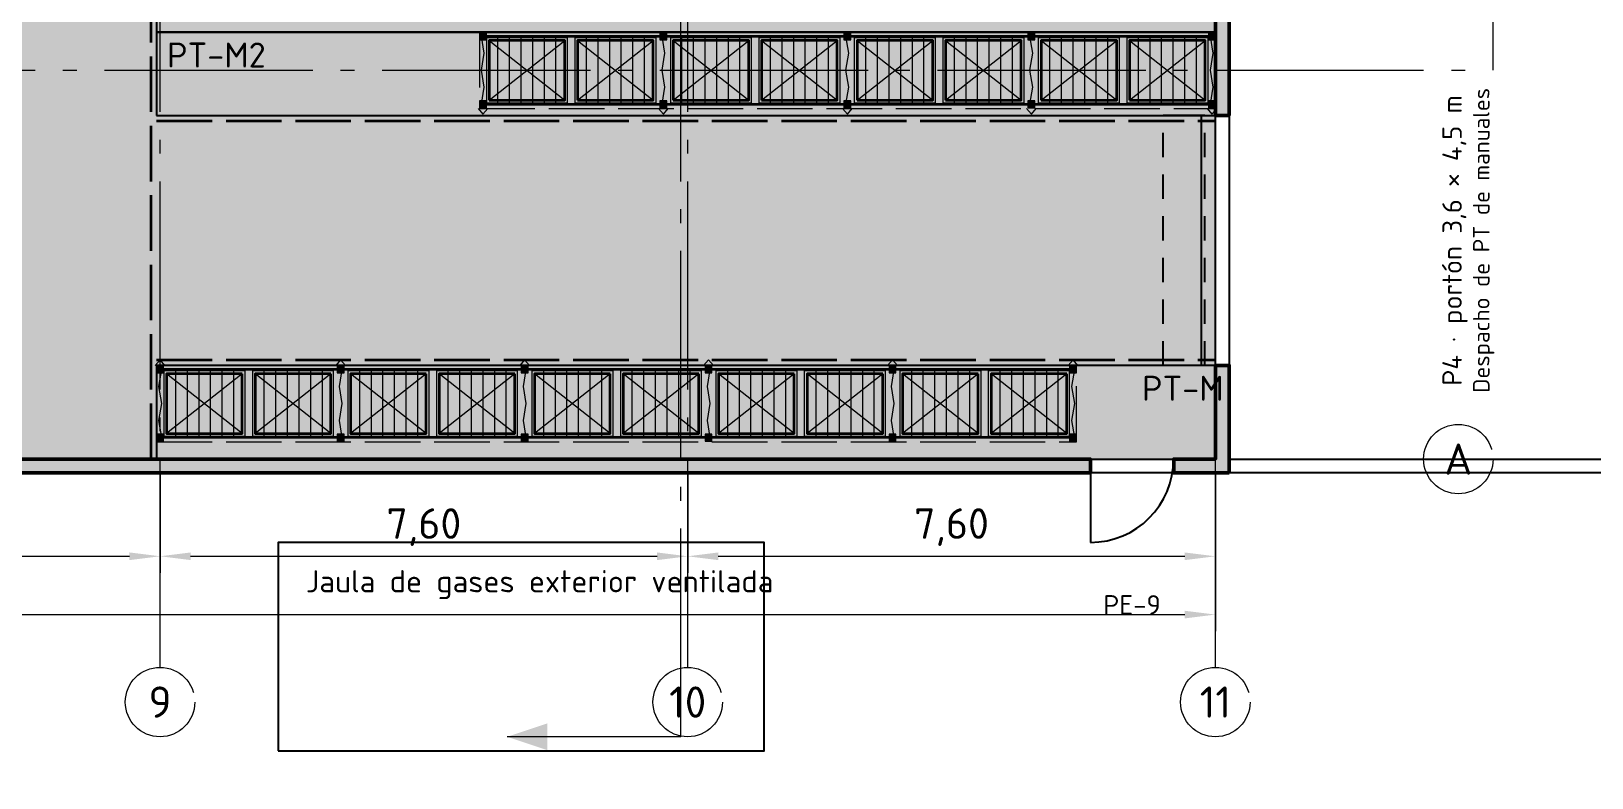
# Model space of a CAD drawing. Header units: millimetres. Extents: x 0 to 1189, y 0 to 841.
# Drawn here: x 466.7 to 579.1, y 361.5 to 415.3 of the extents above; entities that cross this region are included whole.
import ezdxf
from ezdxf.enums import TextEntityAlignment as Align

# ---------------------------------------------------------------- set-up
doc = ezdxf.new("R2010")
doc.units = ezdxf.units.MM
doc.linetypes.add('IRAM-E-TRAZOS', pattern=[5, 4, -1])
doc.linetypes.add('IRAM-F-TRAZO-PUNTO', pattern=[20, 15, -2, 1, -2])
for name, color, linetype, lineweight in [('A-ABERTURA', 7, 'CONTINUOUS', 25), ('A-COLUMNA', 7, 'CONTINUOUS', 50), ('A-COTA', 7, 'CONTINUOUS', 18), ('A-EJE', 1, 'IRAM-F-TRAZO-PUNTO', 18), ('A-EQUIPO-FINO', 8, 'CONTINUOUS', 13), ('A-EQUIPO-OCULTO', 8, 'IRAM-E-TRAZOS', 13), ('A-EQUIPO-RELLENO', 9, 'CONTINUOUS', 13), ('A-EXTERIOR', 8, 'CONTINUOUS', 25), ('A-MURO', 7, 'CONTINUOUS', 50), ('A-RELLENO', 9, 'CONTINUOUS', 13), ('A-SECTOR', 1, 'CONTINUOUS', 25), ('A-SECTOR-TXT', 1, 'CONTINUOUS', 25), ('A-SEGURIDAD', 1, 'IRAM-E-TRAZOS', 18), ('A-TEXTO', 7, 'CONTINUOUS', 18)]:
    doc.layers.add(name, color=color, linetype=linetype, lineweight=lineweight)
doc.layers.add('A-EQUIPO', color=30, linetype='CONTINUOUS', lineweight=35, true_color=0xe67800)
doc.layers.add('A-PASILLO', color=2, linetype='IRAM-E-TRAZOS', lineweight=35, true_color=0xd7a500)
doc.styles.add('ISO3098', font='isocpeur.ttf')
doc.dimstyles.new('FLAMA-IRAM', dxfattribs={"dimtxt": 3.5, "dimasz": 3.5, "dimexe": 2, "dimexo": 1.5, "dimgap": 1, "dimtad": 1, "dimdec": 1, "dimtxsty": 'ISO3098', "dimblk": 'IRAM_FLECHA', "dimblk1": 'IRAM_FLECHA', "dimblk2": 'IRAM_FLECHA', "dimcen": 2.5, "dimclrd": 3, "dimclre": 3, "dimclrt": 3, "dimazin": 3, "dimtfac": 1, "dimtmove": 0, "dimatfit": 3, "dimlwd": 18, "dimlwe": 18})

# ---------------------------------------------------------------- blocks, each defined once
blk = doc.blocks.new('IRAM_FLECHA')
blk.add_solid([(0, 0), (-1, 0.125), (-1, -0.125)])

msp = doc.modelspace()

# ---------------------------------------------------------------- hatches: boundary and pattern name
at = {"layer": 'A-ABERTURA', "true_color": 0x3c3c3c}
h = msp.add_hatch(color=7, dxfattribs=at)
h.dxf.hatch_style = 1
h.paths.add_polyline_path([(551, 409.25), (551, 410.5), (553, 410.5), (553, 409.25)])
h = msp.add_hatch(color=7, dxfattribs=at)
h.dxf.hatch_style = 1
h.paths.add_polyline_path([(551, 391.25), (551, 390), (553, 390), (553, 391.25)])
at = {"layer": 'A-COLUMNA', "true_color": 0x000000}
h = msp.add_hatch(color=7, dxfattribs=at)
h.dxf.hatch_style = 1
h.paths.add_polyline_path([(475, 383.5), (477, 383.5), (477, 385.5), (475, 385.5)])
h = msp.add_hatch(color=7, dxfattribs=at)
h.dxf.hatch_style = 1
h.paths.add_polyline_path([(513, 383.5), (515, 383.5), (515, 385.5), (513, 385.5)])
h = msp.add_hatch(color=7, dxfattribs=at)
h.dxf.hatch_style = 1
h.paths.add_polyline_path([(551, 383.5), (553, 383.5), (553, 385.5), (551, 385.5)])
at = {"layer": 'A-EQUIPO-RELLENO', "true_color": 0x969ba0}
h = msp.add_hatch(color=7, dxfattribs=at)
h.dxf.hatch_style = 1
h.paths.add_polyline_path([(499, 414.7), (499.5, 414.7), (499.5, 415.2), (499, 415.2)])
at = {"layer": 'A-EQUIPO-RELLENO', "true_color": 0xeedec0}
h = msp.add_hatch(color=7, dxfattribs=at)
h.dxf.hatch_style = 1
h.paths.add_polyline_path([(499.5, 410.15), (505.35, 410.15), (505.35, 414.85), (499.5, 414.85)])
h = msp.add_hatch(color=7, dxfattribs=at)
h.dxf.hatch_style = 1
h.paths.add_polyline_path([(505.875, 410.15), (511.725, 410.15), (511.725, 414.85), (505.875, 414.85)])
at = {"layer": 'A-EQUIPO-RELLENO', "true_color": 0x969ba0}
h = msp.add_hatch(color=7, dxfattribs=at)
h.dxf.hatch_style = 1
h.paths.add_polyline_path([(512, 414.7), (512.5, 414.7), (512.5, 415.2), (512, 415.2)])
at = {"layer": 'A-EQUIPO-RELLENO', "true_color": 0xeedec0}
h = msp.add_hatch(color=7, dxfattribs=at)
h.dxf.hatch_style = 1
h.paths.add_polyline_path([(512.75, 410.15), (518.6, 410.15), (518.6, 414.85), (512.75, 414.85)])
h = msp.add_hatch(color=7, dxfattribs=at)
h.dxf.hatch_style = 1
h.paths.add_polyline_path([(519.125, 410.15), (524.975, 410.15), (524.975, 414.85), (519.125, 414.85)])
at = {"layer": 'A-EQUIPO-RELLENO', "true_color": 0x969ba0}
h = msp.add_hatch(color=7, dxfattribs=at)
h.dxf.hatch_style = 1
h.paths.add_polyline_path([(525.25, 414.7), (525.75, 414.7), (525.75, 415.2), (525.25, 415.2)])
at = {"layer": 'A-EQUIPO-RELLENO', "true_color": 0xeedec0}
h = msp.add_hatch(color=7, dxfattribs=at)
h.dxf.hatch_style = 1
h.paths.add_polyline_path([(526, 410.15), (531.85, 410.15), (531.85, 414.85), (526, 414.85)])
h = msp.add_hatch(color=7, dxfattribs=at)
h.dxf.hatch_style = 1
h.paths.add_polyline_path([(532.375, 410.15), (538.225, 410.15), (538.225, 414.85), (532.375, 414.85)])
at = {"layer": 'A-EQUIPO-RELLENO', "true_color": 0x969ba0}
h = msp.add_hatch(color=7, dxfattribs=at)
h.dxf.hatch_style = 1
h.paths.add_polyline_path([(538.5, 414.7), (539, 414.7), (539, 415.2), (538.5, 415.2)])
at = {"layer": 'A-EQUIPO-RELLENO', "true_color": 0xeedec0}
h = msp.add_hatch(color=7, dxfattribs=at)
h.dxf.hatch_style = 1
h.paths.add_polyline_path([(539.25, 410.15), (545.1, 410.15), (545.1, 414.85), (539.25, 414.85)])
h = msp.add_hatch(color=7, dxfattribs=at)
h.dxf.hatch_style = 1
h.paths.add_polyline_path([(545.625, 410.15), (551.475, 410.15), (551.475, 414.85), (545.625, 414.85)])
at = {"layer": 'A-EQUIPO-RELLENO', "true_color": 0x969ba0}
h = msp.add_hatch(color=7, dxfattribs=at)
h.dxf.hatch_style = 1
h.paths.add_polyline_path([(551.5, 414.7), (552, 414.7), (552, 415.2), (551.5, 415.2)])
h = msp.add_hatch(color=7, dxfattribs=at)
h.dxf.hatch_style = 1
h.paths.add_polyline_path([(499, 409.8), (499.5, 409.8), (499.5, 410.3), (499, 410.3)])
h = msp.add_hatch(color=7, dxfattribs=at)
h.dxf.hatch_style = 1
h.paths.add_polyline_path([(512, 409.8), (512.5, 409.8), (512.5, 410.3), (512, 410.3)])
h = msp.add_hatch(color=7, dxfattribs=at)
h.dxf.hatch_style = 1
h.paths.add_polyline_path([(525.25, 409.8), (525.75, 409.8), (525.75, 410.3), (525.25, 410.3)])
h = msp.add_hatch(color=7, dxfattribs=at)
h.dxf.hatch_style = 1
h.paths.add_polyline_path([(538.5, 409.8), (539, 409.8), (539, 410.3), (538.5, 410.3)])
h = msp.add_hatch(color=7, dxfattribs=at)
h.dxf.hatch_style = 1
h.paths.add_polyline_path([(551.5, 409.8), (552, 409.8), (552, 410.3), (551.5, 410.3)])
h = msp.add_hatch(color=7, dxfattribs=at)
h.dxf.hatch_style = 1
h.paths.add_polyline_path([(476.25, 391.2), (475.75, 391.2), (475.75, 390.7), (476.25, 390.7)])
h = msp.add_hatch(color=7, dxfattribs=at)
h.dxf.hatch_style = 1
h.paths.add_polyline_path([(489.25, 391.2), (488.75, 391.2), (488.75, 390.7), (489.25, 390.7)])
h = msp.add_hatch(color=7, dxfattribs=at)
h.dxf.hatch_style = 1
h.paths.add_polyline_path([(502.5, 391.2), (502, 391.2), (502, 390.7), (502.5, 390.7)])
h = msp.add_hatch(color=7, dxfattribs=at)
h.dxf.hatch_style = 1
h.paths.add_polyline_path([(515.75, 391.2), (515.25, 391.2), (515.25, 390.7), (515.75, 390.7)])
h = msp.add_hatch(color=7, dxfattribs=at)
h.dxf.hatch_style = 1
h.paths.add_polyline_path([(529, 391.2), (528.5, 391.2), (528.5, 390.7), (529, 390.7)])
h = msp.add_hatch(color=7, dxfattribs=at)
h.dxf.hatch_style = 1
h.paths.add_polyline_path([(542, 391.2), (541.5, 391.2), (541.5, 390.7), (542, 390.7)])
at = {"layer": 'A-EQUIPO-RELLENO', "true_color": 0xeedec0}
h = msp.add_hatch(color=7, dxfattribs=at)
h.dxf.hatch_style = 1
h.paths.add_polyline_path([(482.125, 390.85), (476.275, 390.85), (476.275, 386.15), (482.125, 386.15)])
h = msp.add_hatch(color=7, dxfattribs=at)
h.dxf.hatch_style = 1
h.paths.add_polyline_path([(488.5, 390.85), (482.65, 390.85), (482.65, 386.15), (488.5, 386.15)])
h = msp.add_hatch(color=7, dxfattribs=at)
h.dxf.hatch_style = 1
h.paths.add_polyline_path([(495.375, 390.85), (489.525, 390.85), (489.525, 386.15), (495.375, 386.15)])
h = msp.add_hatch(color=7, dxfattribs=at)
h.dxf.hatch_style = 1
h.paths.add_polyline_path([(501.75, 390.85), (495.9, 390.85), (495.9, 386.15), (501.75, 386.15)])
h = msp.add_hatch(color=7, dxfattribs=at)
h.dxf.hatch_style = 1
h.paths.add_polyline_path([(508.625, 390.85), (502.775, 390.85), (502.775, 386.15), (508.625, 386.15)])
h = msp.add_hatch(color=7, dxfattribs=at)
h.dxf.hatch_style = 1
h.paths.add_polyline_path([(515, 390.85), (509.15, 390.85), (509.15, 386.15), (515, 386.15)])
h = msp.add_hatch(color=7, dxfattribs=at)
h.dxf.hatch_style = 1
h.paths.add_polyline_path([(521.875, 390.85), (516.025, 390.85), (516.025, 386.15), (521.875, 386.15)])
h = msp.add_hatch(color=7, dxfattribs=at)
h.dxf.hatch_style = 1
h.paths.add_polyline_path([(528.25, 390.85), (522.4, 390.85), (522.4, 386.15), (528.25, 386.15)])
h = msp.add_hatch(color=7, dxfattribs=at)
h.dxf.hatch_style = 1
h.paths.add_polyline_path([(535.125, 390.85), (529.275, 390.85), (529.275, 386.15), (535.125, 386.15)])
h = msp.add_hatch(color=7, dxfattribs=at)
h.dxf.hatch_style = 1
h.paths.add_polyline_path([(541.5, 390.85), (535.65, 390.85), (535.65, 386.15), (541.5, 386.15)])
at = {"layer": 'A-EQUIPO-RELLENO', "true_color": 0x969ba0}
h = msp.add_hatch(color=7, dxfattribs=at)
h.dxf.hatch_style = 1
h.paths.add_polyline_path([(476.25, 386.3), (475.75, 386.3), (475.75, 385.8), (476.25, 385.8)])
h = msp.add_hatch(color=7, dxfattribs=at)
h.dxf.hatch_style = 1
h.paths.add_polyline_path([(489.25, 386.3), (488.75, 386.3), (488.75, 385.8), (489.25, 385.8)])
h = msp.add_hatch(color=7, dxfattribs=at)
h.dxf.hatch_style = 1
h.paths.add_polyline_path([(502.5, 386.3), (502, 386.3), (502, 385.8), (502.5, 385.8)])
h = msp.add_hatch(color=7, dxfattribs=at)
h.dxf.hatch_style = 1
h.paths.add_polyline_path([(515.75, 386.3), (515.25, 386.3), (515.25, 385.8), (515.75, 385.8)])
h = msp.add_hatch(color=7, dxfattribs=at)
h.dxf.hatch_style = 1
h.paths.add_polyline_path([(529, 386.3), (528.5, 386.3), (528.5, 385.8), (529, 385.8)])
h = msp.add_hatch(color=7, dxfattribs=at)
h.dxf.hatch_style = 1
h.paths.add_polyline_path([(542, 386.3), (541.5, 386.3), (541.5, 385.8), (542, 385.8)])
at = {"layer": 'A-MURO', "true_color": 0x464646}
h = msp.add_hatch(color=7, dxfattribs=at)
h.dxf.hatch_style = 1
h.paths.add_polyline_path([(553, 409.25), (552, 409.25), (552, 421.75), (553, 421.75)])
h = msp.add_hatch(color=7, dxfattribs=at)
h.dxf.hatch_style = 1
h.paths.add_polyline_path([(553, 383.5), (549, 383.5), (549, 384.5), (552, 384.5), (552, 391.25), (553, 391.25)])
h = msp.add_hatch(color=7, dxfattribs=at)
h.dxf.hatch_style = 1
h.paths.add_polyline_path([(457, 383.5), (457, 384.5), (543, 384.5), (543, 383.5)])
at = {"layer": 'A-RELLENO', "true_color": 0xe2e2e2}
h = msp.add_hatch(color=7, dxfattribs=at)
h.dxf.hatch_style = 1
h.paths.add_polyline_path([(460.75, 384.5), (475.75, 384.5), (475.75, 452), (460.75, 452)])
at = {"layer": 'A-RELLENO', "true_color": 0xd7eed2}
h = msp.add_hatch(color=7, dxfattribs=at)
h.dxf.hatch_style = 1
h.paths.add_polyline_path([(475.75, 415.25), (552, 415.25), (552, 452), (475.75, 452)])
at = {"layer": 'A-RELLENO', "true_color": 0xc8e8c8}
h = msp.add_hatch(color=7, dxfattribs=at)
h.dxf.hatch_style = 1
h.paths.add_polyline_path([(475.75, 409.25), (552, 409.25), (552, 415.25), (475.75, 415.25)])
at = {"layer": 'A-RELLENO', "true_color": 0xe2e2e2}
h = msp.add_hatch(color=7, dxfattribs=at)
h.dxf.hatch_style = 1
h.paths.add_polyline_path([(475.75, 391.25), (552, 391.25), (552, 409.25), (475.75, 409.25)])
at = {"layer": 'A-RELLENO', "true_color": 0xc8e8c8}
h = msp.add_hatch(color=7, dxfattribs=at)
h.dxf.hatch_style = 1
h.paths.add_polyline_path([(475.75, 384.5), (552, 384.5), (552, 391.25), (475.75, 391.25)])
at = {"layer": 'A-TEXTO', "true_color": 0x000000}
h = msp.add_hatch(color=7, dxfattribs=at)
h.dxf.hatch_style = 1
h.paths.add_polyline_path([(501, 364.5), (503.88, 363.54), (503.88, 365.46)])

# ---------------------------------------------------------------- linework, layer by layer
at = {"layer": 'A-ABERTURA'}
for p, q in [((551.25, 409.25), (548.25, 409.25)), ((551, 391.25), (551, 409.25)), ((552, 391.25), (552, 409.25)), ((548.25, 406.25), (548.25, 408)), ((551.25, 406.25), (551.25, 408)), ((548.25, 403.25), (548.25, 405)), ((551.25, 403.25), (551.25, 405)), ((548.25, 400.25), (548.25, 402)), ((551.25, 400.25), (551.25, 402)), ((548.25, 397.25), (548.25, 399)), ((551.25, 397.25), (551.25, 399)), ((548.25, 394.25), (548.25, 396)), ((551.25, 394.25), (551.25, 396)), ((548.25, 391.25), (548.25, 393)), ((551.25, 391.25), (551.25, 393)), ((551.25, 391.25), (548.25, 391.25)), ((543, 384.5), (543, 378.5))]:
    msp.add_line(p, q, dxfattribs=at)
msp.add_arc((543, 384.5), 6, 270, 360, dxfattribs=at)
at = {"layer": 'A-EJE'}
for p, q in [((513.5, 364.5), (513.5, 707)), ((476, 369.5), (476, 622.5)), ((514, 369.5), (514, 622.5)), ((552, 369.5), (552, 622.5)), ((152, 412.5), (572, 412.5)), ((157, 384.5), (567, 384.5))]:
    msp.add_line(p, q, dxfattribs=at)
for centre in [(569.5, 384.5), (476, 367), (514, 367), (552, 367)]:
    msp.add_circle(centre, 2.5, dxfattribs=at)
at = {"layer": 'A-EQUIPO'}
for p, q in [((499, 414.95), (552, 414.95)), ((499, 410.05), (552, 410.05)), ((542, 390.95), (475.75, 390.95)), ((542, 386.05), (475.75, 386.05))]:
    msp.add_line(p, q, dxfattribs=at)
for points in [[(499.7, 410.35), (505.15, 410.35), (505.15, 414.65), (499.7, 414.65)], [(506.075, 410.35), (511.525, 410.35), (511.525, 414.65), (506.075, 414.65)], [(512.95, 410.35), (518.4, 410.35), (518.4, 414.65), (512.95, 414.65)], [(519.325, 410.35), (524.775, 410.35), (524.775, 414.65), (519.325, 414.65)], [(526.2, 410.35), (531.65, 410.35), (531.65, 414.65), (526.2, 414.65)], [(532.575, 410.35), (538.025, 410.35), (538.025, 414.65), (532.575, 414.65)], [(539.45, 410.35), (544.9, 410.35), (544.9, 414.65), (539.45, 414.65)], [(545.825, 410.35), (551.275, 410.35), (551.275, 414.65), (545.825, 414.65)], [(481.925, 390.65), (476.475, 390.65), (476.475, 386.35), (481.925, 386.35)], [(488.3, 390.65), (482.85, 390.65), (482.85, 386.35), (488.3, 386.35)], [(495.175, 390.65), (489.725, 390.65), (489.725, 386.35), (495.175, 386.35)], [(501.55, 390.65), (496.1, 390.65), (496.1, 386.35), (501.55, 386.35)], [(508.425, 390.65), (502.975, 390.65), (502.975, 386.35), (508.425, 386.35)], [(514.8, 390.65), (509.35, 390.65), (509.35, 386.35), (514.8, 386.35)], [(521.675, 390.65), (516.225, 390.65), (516.225, 386.35), (521.675, 386.35)], [(528.05, 390.65), (522.6, 390.65), (522.6, 386.35), (528.05, 386.35)], [(534.925, 390.65), (529.475, 390.65), (529.475, 386.35), (534.925, 386.35)], [(541.3, 390.65), (535.85, 390.65), (535.85, 386.35), (541.3, 386.35)]]:
    msp.add_lwpolyline(points, close=True, dxfattribs=at)
at = {"layer": 'A-EQUIPO-FINO'}
for p, q in [((500.336, 410.15), (500.336, 414.85)), ((501.171, 410.15), (501.171, 414.85)), ((502.007, 410.15), (502.007, 414.85)), ((502.843, 410.15), (502.843, 414.85)), ((503.679, 410.15), (503.679, 414.85)), ((504.514, 410.15), (504.514, 414.85)), ((506.711, 410.15), (506.711, 414.85)), ((507.546, 410.15), (507.546, 414.85)), ((508.382, 410.15), (508.382, 414.85)), ((509.218, 410.15), (509.218, 414.85)), ((510.054, 410.15), (510.054, 414.85)), ((510.889, 410.15), (510.889, 414.85)), ((513.586, 410.15), (513.586, 414.85)), ((514.421, 410.15), (514.421, 414.85)), ((515.257, 410.15), (515.257, 414.85)), ((516.093, 410.15), (516.093, 414.85)), ((516.929, 410.15), (516.929, 414.85)), ((517.764, 410.15), (517.764, 414.85)), ((519.961, 410.15), (519.961, 414.85)), ((520.796, 410.15), (520.796, 414.85)), ((521.632, 410.15), (521.632, 414.85)), ((522.468, 410.15), (522.468, 414.85)), ((523.304, 410.15), (523.304, 414.85)), ((524.139, 410.15), (524.139, 414.85)), ((526.836, 410.15), (526.836, 414.85)), ((527.671, 410.15), (527.671, 414.85)), ((528.507, 410.15), (528.507, 414.85)), ((529.343, 410.15), (529.343, 414.85)), ((530.179, 410.15), (530.179, 414.85)), ((531.014, 410.15), (531.014, 414.85)), ((533.211, 410.15), (533.211, 414.85)), ((534.046, 410.15), (534.046, 414.85)), ((534.882, 410.15), (534.882, 414.85)), ((535.718, 410.15), (535.718, 414.85)), ((536.554, 410.15), (536.554, 414.85)), ((537.389, 410.15), (537.389, 414.85)), ((540.086, 410.15), (540.086, 414.85)), ((540.921, 410.15), (540.921, 414.85)), ((541.757, 410.15), (541.757, 414.85)), ((542.593, 410.15), (542.593, 414.85)), ((543.429, 410.15), (543.429, 414.85)), ((544.264, 410.15), (544.264, 414.85)), ((546.461, 410.15), (546.461, 414.85)), ((547.296, 410.15), (547.296, 414.85)), ((548.132, 410.15), (548.132, 414.85)), ((548.968, 410.15), (548.968, 414.85)), ((549.804, 410.15), (549.804, 414.85)), ((550.639, 410.15), (550.639, 414.85)), ((499.7, 410.35), (505.15, 414.65)), ((499.7, 414.65), (505.15, 410.35)), ((506.075, 410.35), (511.525, 414.65)), ((506.075, 414.65), (511.525, 410.35)), ((512.95, 410.35), (518.4, 414.65)), ((512.95, 414.65), (518.4, 410.35)), ((519.325, 410.35), (524.775, 414.65)), ((519.325, 414.65), (524.775, 410.35)), ((526.2, 410.35), (531.65, 414.65)), ((526.2, 414.65), (531.65, 410.35)), ((532.575, 410.35), (538.025, 414.65)), ((532.575, 414.65), (538.025, 410.35)), ((539.45, 410.35), (544.9, 414.65)), ((539.45, 414.65), (544.9, 410.35)), ((545.825, 410.35), (551.275, 414.65)), ((545.825, 414.65), (551.275, 410.35)), ((481.925, 390.65), (476.475, 386.35)), ((481.925, 386.35), (476.475, 390.65)), ((477.111, 390.85), (477.111, 386.15)), ((477.946, 390.85), (477.946, 386.15)), ((478.782, 390.85), (478.782, 386.15)), ((479.618, 390.85), (479.618, 386.15)), ((480.454, 390.85), (480.454, 386.15)), ((481.289, 390.85), (481.289, 386.15)), ((488.3, 390.65), (482.85, 386.35)), ((488.3, 386.35), (482.85, 390.65)), ((483.486, 390.85), (483.486, 386.15)), ((484.321, 390.85), (484.321, 386.15)), ((485.157, 390.85), (485.157, 386.15)), ((485.993, 390.85), (485.993, 386.15)), ((486.829, 390.85), (486.829, 386.15)), ((487.664, 390.85), (487.664, 386.15)), ((495.175, 390.65), (489.725, 386.35)), ((495.175, 386.35), (489.725, 390.65)), ((490.361, 390.85), (490.361, 386.15)), ((491.196, 390.85), (491.196, 386.15)), ((492.032, 390.85), (492.032, 386.15)), ((492.868, 390.85), (492.868, 386.15)), ((493.704, 390.85), (493.704, 386.15)), ((494.539, 390.85), (494.539, 386.15)), ((501.55, 390.65), (496.1, 386.35)), ((501.55, 386.35), (496.1, 390.65)), ((496.736, 390.85), (496.736, 386.15)), ((497.571, 390.85), (497.571, 386.15)), ((498.407, 390.85), (498.407, 386.15)), ((499.243, 390.85), (499.243, 386.15)), ((500.079, 390.85), (500.079, 386.15)), ((500.914, 390.85), (500.914, 386.15)), ((508.425, 390.65), (502.975, 386.35)), ((508.425, 386.35), (502.975, 390.65)), ((503.611, 390.85), (503.611, 386.15)), ((504.446, 390.85), (504.446, 386.15)), ((505.282, 390.85), (505.282, 386.15)), ((506.118, 390.85), (506.118, 386.15)), ((506.954, 390.85), (506.954, 386.15)), ((507.789, 390.85), (507.789, 386.15)), ((514.8, 390.65), (509.35, 386.35)), ((514.8, 386.35), (509.35, 390.65)), ((509.986, 390.85), (509.986, 386.15)), ((510.821, 390.85), (510.821, 386.15)), ((511.657, 390.85), (511.657, 386.15)), ((512.493, 390.85), (512.493, 386.15)), ((513.329, 390.85), (513.329, 386.15)), ((514.164, 390.85), (514.164, 386.15)), ((521.675, 390.65), (516.225, 386.35)), ((521.675, 386.35), (516.225, 390.65)), ((516.861, 390.85), (516.861, 386.15)), ((517.696, 390.85), (517.696, 386.15)), ((518.532, 390.85), (518.532, 386.15)), ((519.368, 390.85), (519.368, 386.15)), ((520.204, 390.85), (520.204, 386.15)), ((521.039, 390.85), (521.039, 386.15)), ((528.05, 390.65), (522.6, 386.35)), ((528.05, 386.35), (522.6, 390.65)), ((523.236, 390.85), (523.236, 386.15)), ((524.071, 390.85), (524.071, 386.15)), ((524.907, 390.85), (524.907, 386.15)), ((525.743, 390.85), (525.743, 386.15)), ((526.579, 390.85), (526.579, 386.15)), ((527.414, 390.85), (527.414, 386.15)), ((534.925, 390.65), (529.475, 386.35)), ((534.925, 386.35), (529.475, 390.65)), ((530.111, 390.85), (530.111, 386.15)), ((530.946, 390.85), (530.946, 386.15)), ((531.782, 390.85), (531.782, 386.15)), ((532.618, 390.85), (532.618, 386.15)), ((533.454, 390.85), (533.454, 386.15)), ((534.289, 390.85), (534.289, 386.15)), ((541.3, 390.65), (535.85, 386.35)), ((541.3, 386.35), (535.85, 390.65)), ((536.486, 390.85), (536.486, 386.15)), ((537.321, 390.85), (537.321, 386.15)), ((538.157, 390.85), (538.157, 386.15)), ((538.993, 390.85), (538.993, 386.15)), ((539.829, 390.85), (539.829, 386.15)), ((540.664, 390.85), (540.664, 386.15))]:
    msp.add_line(p, q, dxfattribs=at)
for points in [[(499, 414.7), (499.5, 414.7), (499.5, 415.2), (499, 415.2)], [(499.5, 410.15), (505.35, 410.15), (505.35, 414.85), (499.5, 414.85)], [(505.875, 410.15), (511.725, 410.15), (511.725, 414.85), (505.875, 414.85)], [(512, 414.7), (512.5, 414.7), (512.5, 415.2), (512, 415.2)], [(512.75, 410.15), (518.6, 410.15), (518.6, 414.85), (512.75, 414.85)], [(519.125, 410.15), (524.975, 410.15), (524.975, 414.85), (519.125, 414.85)], [(525.25, 414.7), (525.75, 414.7), (525.75, 415.2), (525.25, 415.2)], [(526, 410.15), (531.85, 410.15), (531.85, 414.85), (526, 414.85)], [(532.375, 410.15), (538.225, 410.15), (538.225, 414.85), (532.375, 414.85)], [(538.5, 414.7), (539, 414.7), (539, 415.2), (538.5, 415.2)], [(539.25, 410.15), (545.1, 410.15), (545.1, 414.85), (539.25, 414.85)], [(545.625, 410.15), (551.475, 410.15), (551.475, 414.85), (545.625, 414.85)], [(551.5, 414.7), (552, 414.7), (552, 415.2), (551.5, 415.2)], [(499, 409.8), (499.5, 409.8), (499.5, 410.3), (499, 410.3)], [(512, 409.8), (512.5, 409.8), (512.5, 410.3), (512, 410.3)], [(525.25, 409.8), (525.75, 409.8), (525.75, 410.3), (525.25, 410.3)], [(538.5, 409.8), (539, 409.8), (539, 410.3), (538.5, 410.3)], [(551.5, 409.8), (552, 409.8), (552, 410.3), (551.5, 410.3)], [(476.25, 391.2), (475.75, 391.2), (475.75, 390.7), (476.25, 390.7)], [(489.25, 391.2), (488.75, 391.2), (488.75, 390.7), (489.25, 390.7)], [(502.5, 391.2), (502, 391.2), (502, 390.7), (502.5, 390.7)], [(515.75, 391.2), (515.25, 391.2), (515.25, 390.7), (515.75, 390.7)], [(529, 391.2), (528.5, 391.2), (528.5, 390.7), (529, 390.7)], [(542, 391.2), (541.5, 391.2), (541.5, 390.7), (542, 390.7)], [(482.125, 390.85), (476.275, 390.85), (476.275, 386.15), (482.125, 386.15)], [(488.5, 390.85), (482.65, 390.85), (482.65, 386.15), (488.5, 386.15)], [(495.375, 390.85), (489.525, 390.85), (489.525, 386.15), (495.375, 386.15)], [(501.75, 390.85), (495.9, 390.85), (495.9, 386.15), (501.75, 386.15)], [(508.625, 390.85), (502.775, 390.85), (502.775, 386.15), (508.625, 386.15)], [(515, 390.85), (509.15, 390.85), (509.15, 386.15), (515, 386.15)], [(521.875, 390.85), (516.025, 390.85), (516.025, 386.15), (521.875, 386.15)], [(528.25, 390.85), (522.4, 390.85), (522.4, 386.15), (528.25, 386.15)], [(535.125, 390.85), (529.275, 390.85), (529.275, 386.15), (535.125, 386.15)], [(541.5, 390.85), (535.65, 390.85), (535.65, 386.15), (541.5, 386.15)], [(476.25, 386.3), (475.75, 386.3), (475.75, 385.8), (476.25, 385.8)], [(489.25, 386.3), (488.75, 386.3), (488.75, 385.8), (489.25, 385.8)], [(502.5, 386.3), (502, 386.3), (502, 385.8), (502.5, 385.8)], [(515.75, 386.3), (515.25, 386.3), (515.25, 385.8), (515.75, 385.8)], [(529, 386.3), (528.5, 386.3), (528.5, 385.8), (529, 385.8)], [(542, 386.3), (541.5, 386.3), (541.5, 385.8), (542, 385.8)]]:
    msp.add_lwpolyline(points, close=True, dxfattribs=at)
for points in [[(499.15, 410.05), (499.35, 411.275), (499.15, 412.5), (499.35, 413.725), (499.15, 414.95)], [(512.15, 410.05), (512.35, 411.275), (512.15, 412.5), (512.35, 413.725), (512.15, 414.95)], [(525.4, 410.05), (525.6, 411.275), (525.4, 412.5), (525.6, 413.725), (525.4, 414.95)], [(538.65, 410.05), (538.85, 411.275), (538.65, 412.5), (538.85, 413.725), (538.65, 414.95)], [(551.65, 410.05), (551.85, 411.275), (551.65, 412.5), (551.85, 413.725), (551.65, 414.95)], [(476.1, 390.95), (475.9, 389.725), (476.1, 388.5), (475.9, 387.275), (476.1, 386.05)], [(489.1, 390.95), (488.9, 389.725), (489.1, 388.5), (488.9, 387.275), (489.1, 386.05)], [(502.35, 390.95), (502.15, 389.725), (502.35, 388.5), (502.15, 387.275), (502.35, 386.05)], [(515.6, 390.95), (515.4, 389.725), (515.6, 388.5), (515.4, 387.275), (515.6, 386.05)], [(528.85, 390.95), (528.65, 389.725), (528.85, 388.5), (528.65, 387.275), (528.85, 386.05)], [(541.85, 390.95), (541.65, 389.725), (541.85, 388.5), (541.65, 387.275), (541.85, 386.05)]]:
    msp.add_lwpolyline(points, dxfattribs=at)
at = {"layer": 'A-EQUIPO-OCULTO'}
for points in [[(499, 409.75), (552, 409.75), (552, 415.25), (499, 415.25)], [(542, 391.25), (475.75, 391.25), (475.75, 385.75), (542, 385.75)]]:
    msp.add_lwpolyline(points, close=True, dxfattribs=at)
at = {"layer": 'A-EXTERIOR'}
for points in [[(553, 384.5), (662, 384.5), (662, 514.5), (553, 514.5)], [(62, 274.5), (662, 274.5), (662, 383.5), (62, 383.5)], [(484.5, 363.5), (519.5, 363.5), (519.5, 378.5), (484.5, 378.5)]]:
    msp.add_lwpolyline(points, close=True, dxfattribs=at)
at = {"layer": 'A-MURO'}
for points in [[(553, 409.25), (552, 409.25), (552, 421.75), (553, 421.75)], [(553, 383.5), (549, 383.5), (549, 384.5), (552, 384.5), (552, 391.25), (553, 391.25)], [(457, 383.5), (457, 384.5), (543, 384.5), (543, 383.5)]]:
    msp.add_lwpolyline(points, close=True, dxfattribs=at)
at = {"layer": 'A-PASILLO'}
for p, q in [((475.35, 384.5), (475.35, 452)), ((475.75, 408.85), (552, 408.85)), ((475.75, 391.65), (552, 391.65))]:
    msp.add_line(p, q, dxfattribs=at)
at = {"layer": 'A-SECTOR'}
for points in [[(475.75, 415.25), (552, 415.25), (552, 452), (475.75, 452)], [(475.75, 409.25), (552, 409.25), (552, 415.25), (475.75, 415.25)], [(475.75, 384.5), (552, 384.5), (552, 391.25), (475.75, 391.25)]]:
    msp.add_lwpolyline(points, close=True, dxfattribs=at)
at = {"layer": 'A-SEGURIDAD'}
for points in [[(498.9, 409.75), (499.25, 409.35), (499.6, 409.75)], [(511.9, 409.75), (512.25, 409.35), (512.6, 409.75)], [(525.15, 409.75), (525.5, 409.35), (525.85, 409.75)], [(538.4, 409.75), (538.75, 409.35), (539.1, 409.75)], [(551.4, 409.75), (551.75, 409.35), (552.1, 409.75)], [(476.35, 391.25), (476, 391.65), (475.65, 391.25)], [(489.35, 391.25), (489, 391.65), (488.65, 391.25)], [(502.6, 391.25), (502.25, 391.65), (501.9, 391.25)], [(515.85, 391.25), (515.5, 391.65), (515.15, 391.25)], [(529.1, 391.25), (528.75, 391.65), (528.4, 391.25)], [(542.1, 391.25), (541.75, 391.65), (541.4, 391.25)]]:
    msp.add_lwpolyline(points, dxfattribs=at)
at = {"layer": 'A-TEXTO'}
for p, q in [((572, 412.5), (572, 425)), ((513.5, 364.5), (501, 364.5))]:
    msp.add_line(p, q, dxfattribs=at)

# ---------------------------------------------------------------- texts
at = {"layer": 'A-SECTOR-TXT', "style": 'ISO3098'}
for s, p in [('PT-M2', (476.5, 414.5)), ('PT-M', (546.714, 390.5))]:
    msp.add_text(s, height=1.8, dxfattribs=at).set_placement(p, align=Align.TOP_LEFT)
at = {"layer": 'A-TEXTO', "style": 'ISO3098'}
for s, height, p in [('P4 · portón 3,6 × 4,5 m', 1.4, (569.05, 400.25)), ('Despacho de PT de manuales', 1.19, (571.15, 400.25))]:
    msp.add_text(s, height=height, rotation=90, dxfattribs=at).set_placement(p, align=Align.MIDDLE_CENTER)
for s, height, p in [('A', 2.25, (569.5, 384.5)), ('PE-9', 1.4, (546, 374)), ('9', 2.25, (476, 367)), ('10', 2.25, (514, 367)), ('11', 2.25, (552, 367))]:
    msp.add_text(s, height=height, dxfattribs=at).set_placement(p, align=Align.MIDDLE_CENTER)
msp.add_text('Jaula de gases exterior ventilada', height=1.6, dxfattribs=at).set_placement((486.5, 376.5), align=Align.TOP_LEFT)

# ---------------------------------------------------------------- dimensions: what is measured, and where the dimension line sits
at = {"layer": 'A-COTA'}
for base, p1, p2 in [((172, 373.3), (172, 384.5), (552, 384.5)), ((438, 377.5), (438, 384.5), (476, 384.5)), ((476, 377.5), (476, 384.5), (514, 384.5)), ((514, 377.5), (514, 384.5), (552, 384.5))]:
    msp.add_linear_dim(base=base, p1=p1, p2=p2, dimstyle='FLAMA-IRAM', override={"dimtxt": 2.2, "dimasz": 2.2, "dimexe": 1.2, "dimexo": 1, "dimdec": 2, "dimlfac": 0.2, "dimzin": 0}, dxfattribs=at).render()

doc.saveas('drawing.dxf')
